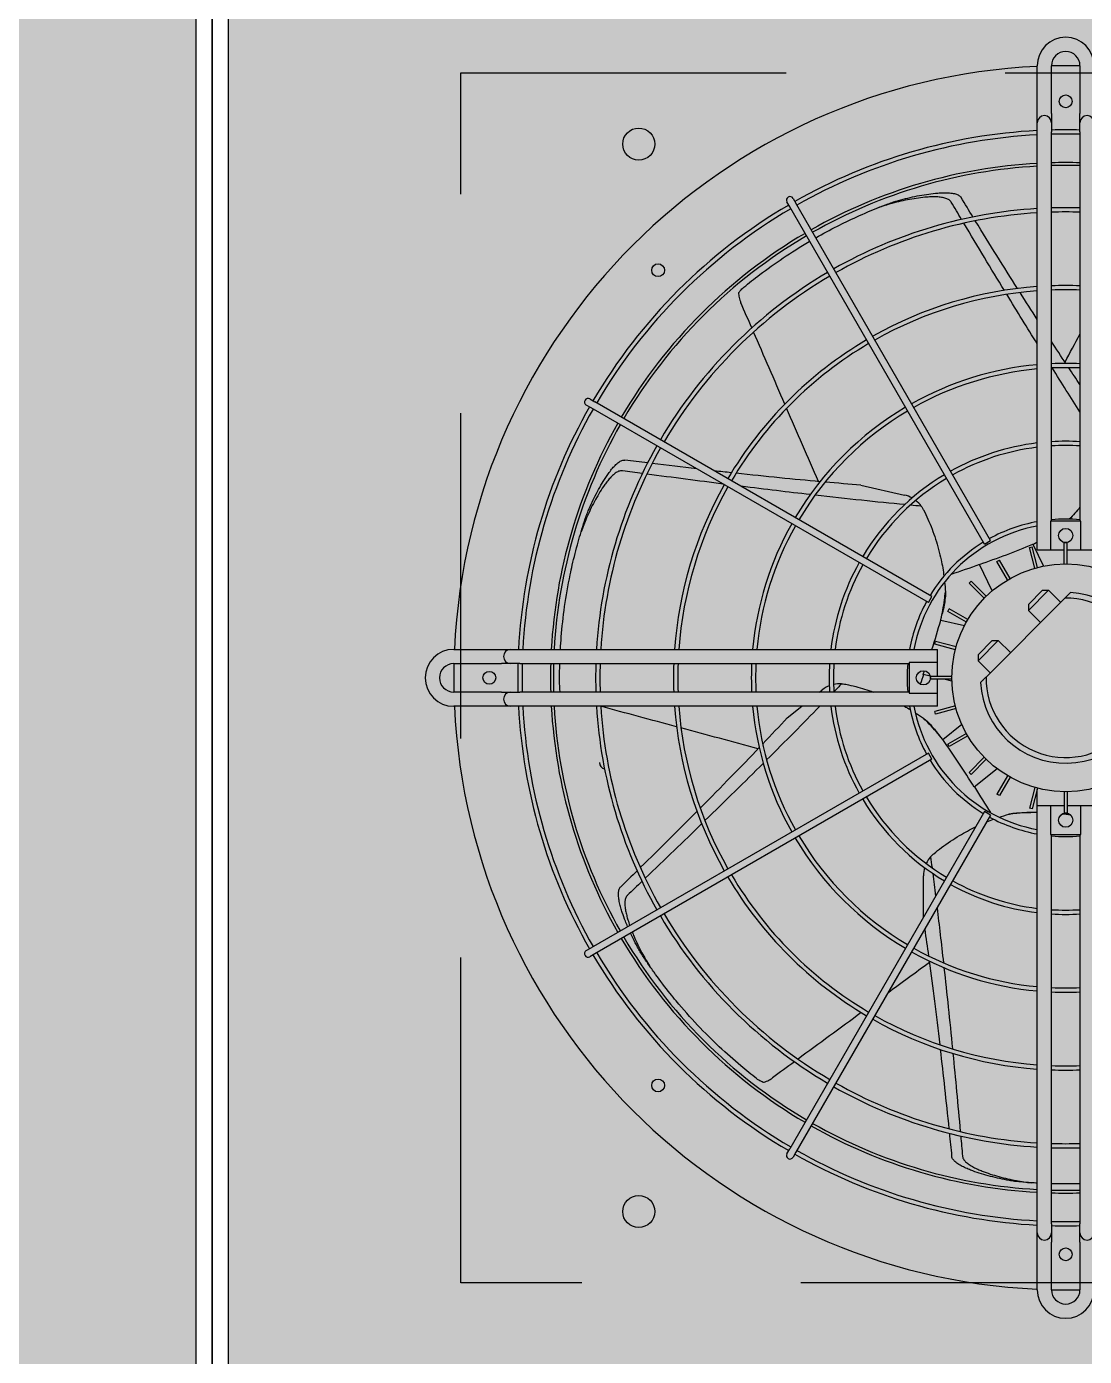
# Model space of a CAD drawing. Header units: metres. Extents: x 0 to 132, y -109 to 310.
# Drawn here: x 47.729 to 48.212, y 253.827 to 254.434 of the extents above; entities that cross this region are included whole.
import ezdxf

# ---------------------------------------------------------------- set-up
doc = ezdxf.new("R2010")
doc.units = ezdxf.units.M
doc.header["$LTSCALE"] = 0.036
doc.linetypes.add('HIDDEN', pattern=[9.525, 6.35, -3.175])
for name, color, linetype in [('elec psiktis', 170, 'Continuous'), ('elec psiktis exartimata', 170, 'Continuous'), ('fan klimatismos hatch', 21, 'Continuous')]:
    doc.layers.add(name, color=color, linetype=linetype)

# ---------------------------------------------------------------- blocks, each defined once
blk = doc.blocks.new('elec psiktis')
at = {"layer": 'fan klimatismos hatch'}
for points in [[(-2.38244, -0.0146), (-1.20594, -0.0146), (-1.20594, 2.2384), (-2.38244, 2.2384)], [(-0.00644, 2.2384), (-1.18294, 2.2384), (-1.18294, -0.0146), (-0.00644, -0.0146)]]:
    blk.add_hatch(color=256, dxfattribs=at).paths.add_polyline_path(points)
at = {"layer": 'elec psiktis'}
for p, q in [((-1.20594, 2.2384), (-1.20594, -0.0146)), ((-1.19444, 2.2384), (-1.19444, -0.0146)), ((-1.19444, -0.0146), (-1.19444, 2.2384)), ((-1.18294, -0.0146), (-1.18294, 2.2384))]:
    blk.add_line(p, q, dxfattribs=at)
at = {"layer": 'elec psiktis exartimata', "linetype": 'HIDDEN'}
for p, q in [((-2.21919, 0.97365), (-1.36919, 0.97365)), ((-1.36919, 0.97365), (-1.36919, 0.12365)), ((-1.36919, 0.12365), (-2.21919, 0.12365))]:
    blk.add_line(p, q, dxfattribs=at)
at = {"layer": 'elec psiktis exartimata'}
for p, q in [((-1.80419, 0.94515), (-1.80419, 0.97865)), ((-1.78419, 0.97865), (-1.78419, 0.94515)), ((-1.77419, 0.97865), (-1.77419, 0.94515)), ((-1.80419, 0.94515), (-1.80419, 0.93865)), ((-1.78419, 0.93865), (-1.78419, 0.94515)), ((-1.77419, 0.94515), (-1.77419, 0.93865)), ((-1.80419, 0.93865), (-1.80419, 0.93215)), ((-1.78419, 0.93215), (-1.78419, 0.93865)), ((-1.77419, 0.93865), (-1.77419, 0.93215)), ((-1.80419, 0.65865), (-1.80419, 0.93215)), ((-1.78419, 0.93215), (-1.78419, 0.65865)), ((-1.77419, 0.93215), (-1.77419, 0.63865)), ((-1.74135, 0.64517), (-1.6046, 0.88202)), ((-1.73702, 0.64267), (-1.60027, 0.87952)), ((-1.6046, 0.88202), (-1.6026, 0.88549)), ((-1.59827, 0.88299), (-1.60027, 0.87952)), ((-1.70017, 0.60582), (-1.46331, 0.74257)), ((-1.69767, 0.60149), (-1.46081, 0.73824)), ((-1.46331, 0.74257), (-1.45985, 0.74457)), ((-1.45735, 0.74024), (-1.46081, 0.73824)), ((-1.69419, 0.71686), (-1.69419, 0.68766)), ((-1.78352, 0.65865), (-1.80485, 0.65865)), ((-1.80485, 0.65865), (-1.80485, 0.63865)), ((-1.78352, 0.63865), (-1.78352, 0.65865)), ((-1.74135, 0.64517), (-1.73702, 0.64267)), ((-1.81419, 0.63865), (-1.80485, 0.63865)), ((-1.80485, 0.63865), (-1.79519, 0.63865)), ((-1.79519, 0.64365), (-1.79319, 0.64365)), ((-1.79519, 0.62865), (-1.79519, 0.64365)), ((-1.79319, 0.62865), (-1.79319, 0.64365)), ((-1.79319, 0.63865), (-1.78352, 0.63865)), ((-1.78352, 0.63865), (-1.77419, 0.63865)), ((-1.77445, 0.62618), (-1.77056, 0.64068)), ((-1.77419, 0.63865), (-1.77419, 0.62716)), ((-1.77386, 0.6432), (-1.76974, 0.6432)), ((-1.77252, 0.62566), (-1.76863, 0.64016)), ((-1.77056, 0.64068), (-1.76863, 0.64016)), ((-1.75505, 0.61843), (-1.74755, 0.63143)), ((-1.75332, 0.61743), (-1.74582, 0.63043)), ((-1.74755, 0.63143), (-1.74582, 0.63043)), ((-1.74609, 0.61259), (-1.72994, 0.62547)), ((-1.73833, 0.60592), (-1.72772, 0.61654)), ((-1.73691, 0.60451), (-1.7263, 0.61512)), ((-1.72772, 0.61654), (-1.7263, 0.61512)), ((-1.70017, 0.60582), (-1.69767, 0.60149)), ((-1.72541, 0.58952), (-1.71241, 0.59702)), ((-1.72441, 0.58778), (-1.71141, 0.59529)), ((-1.70775, 0.592), (-1.72115, 0.58131)), ((-1.71241, 0.59702), (-1.71141, 0.59529)), ((-1.70759, 0.59171), (-1.70502, 0.58849)), ((-1.71718, 0.57032), (-1.70268, 0.57421)), ((-1.71666, 0.56839), (-1.70216, 0.57228)), ((-1.70268, 0.57421), (-1.70216, 0.57228)), ((-1.59855, 0.57676), (-1.60872, 0.56865)), ((-1.70419, 0.56865), (-1.70419, 0.55932)), ((-1.70419, 0.56865), (-1.41069, 0.56865)), ((-1.41069, 0.56865), (-1.40419, 0.56865)), ((-1.40419, 0.56865), (-1.39769, 0.56865)), ((-1.39769, 0.56865), (-1.36419, 0.56865)), ((-1.70419, 0.55932), (-1.70419, 0.54965)), ((-1.68419, 0.55932), (-1.70419, 0.55932)), ((-1.68419, 0.53798), (-1.68419, 0.55932)), ((-1.68419, 0.55865), (-1.41069, 0.55865)), ((-1.62126, 0.55865), (-1.62316, 0.55714)), ((-1.40419, 0.55865), (-1.41069, 0.55865)), ((-1.39769, 0.55865), (-1.40419, 0.55865)), ((-1.39769, 0.55865), (-1.36419, 0.55865)), ((-1.73819, 0.54808), (-1.79361, 0.49266)), ((-1.74115, 0.54512), (-1.73267, 0.53663)), ((-1.71422, 0.55092), (-1.70869, 0.54965)), ((-1.71419, 0.54965), (-1.69919, 0.54965)), ((-1.71419, 0.54765), (-1.69919, 0.54765)), ((-1.70419, 0.54765), (-1.70419, 0.53798)), ((-1.69919, 0.54965), (-1.69919, 0.54765)), ((-1.69904, 0.54745), (-1.69408, 0.54632)), ((-1.73267, 0.53663), (-1.74681, 0.52249)), ((-1.73267, 0.53239), (-1.73267, 0.53663)), ((-1.70419, 0.53798), (-1.68419, 0.53798)), ((-1.70419, 0.53798), (-1.70419, 0.52865)), ((-1.41069, 0.53865), (-1.68419, 0.53865)), ((-1.41069, 0.53865), (-1.40419, 0.53865)), ((-1.40419, 0.53865), (-1.39769, 0.53865)), ((-1.36419, 0.53865), (-1.39769, 0.53865)), ((-1.75529, 0.53098), (-1.74681, 0.52249)), ((-1.74257, 0.52249), (-1.73267, 0.53239)), ((-1.71718, 0.52698), (-1.70268, 0.5231)), ((-1.71666, 0.52892), (-1.70216, 0.52503)), ((-1.41069, 0.52865), (-1.70419, 0.52865)), ((-1.70216, 0.52503), (-1.70268, 0.5231)), ((-1.40419, 0.52865), (-1.41069, 0.52865)), ((-1.39769, 0.52865), (-1.40419, 0.52865)), ((-1.36419, 0.52865), (-1.39769, 0.52865)), ((-1.74257, 0.52249), (-1.74681, 0.52249)), ((-1.77651, 0.50976), (-1.76802, 0.50128)), ((-1.72541, 0.50779), (-1.71241, 0.50029)), ((-1.72441, 0.50952), (-1.71141, 0.50202)), ((-1.7064, 0.5081), (-1.72312, 0.51192)), ((-1.70653, 0.5078), (-1.70745, 0.50378)), ((-1.79065, 0.49562), (-1.78216, 0.48714)), ((-1.76802, 0.50128), (-1.78216, 0.48714)), ((-1.77792, 0.48714), (-1.76802, 0.49703)), ((-1.76802, 0.49703), (-1.76802, 0.50128)), ((-1.71141, 0.50202), (-1.71241, 0.50029)), ((-1.69767, 0.49582), (-1.70017, 0.49149)), ((-1.69767, 0.49582), (-1.46081, 0.35907)), ((-1.77792, 0.48714), (-1.78216, 0.48714)), ((-1.74256, 0.48754), (-1.73359, 0.46893)), ((-1.73833, 0.49138), (-1.72772, 0.48077)), ((-1.73691, 0.4928), (-1.7263, 0.48219)), ((-1.70017, 0.49149), (-1.46331, 0.35474)), ((-1.75505, 0.47888), (-1.74755, 0.46588)), ((-1.75332, 0.47988), (-1.74582, 0.46688)), ((-1.7263, 0.48219), (-1.72772, 0.48077)), ((-1.79519, 0.46866), (-1.79519, 0.45365)), ((-1.79319, 0.46866), (-1.79319, 0.45365)), ((-1.77116, 0.45474), (-1.7786, 0.47019)), ((-1.77445, 0.47113), (-1.77056, 0.45663)), ((-1.77252, 0.47164), (-1.76863, 0.45715)), ((-1.80485, 0.45865), (-1.81419, 0.45865)), ((-1.80485, 0.45865), (-1.80485, 0.43865)), ((-1.79519, 0.45865), (-1.80485, 0.45865)), ((-1.78352, 0.45865), (-1.79319, 0.45865)), ((-1.78352, 0.43865), (-1.78352, 0.45865)), ((-1.77419, 0.45865), (-1.78352, 0.45865)), ((-1.77419, 0.45865), (-1.77419, 0.16515)), ((-1.74582, 0.46688), (-1.74755, 0.46588)), ((-1.79319, 0.45365), (-1.79519, 0.45365)), ((-1.77147, 0.45465), (-1.77419, 0.45334)), ((-1.76863, 0.45715), (-1.77056, 0.45663)), ((-1.73702, 0.45464), (-1.74135, 0.45214)), ((-1.74135, 0.45214), (-1.6046, 0.21528)), ((-1.73702, 0.45464), (-1.60027, 0.21778)), ((-1.80485, 0.43865), (-1.78352, 0.43865)), ((-1.80419, 0.16515), (-1.80419, 0.43865)), ((-1.78419, 0.43865), (-1.78419, 0.16515)), ((-1.65024, 0.41323), (-1.68092, 0.42023)), ((-1.46081, 0.35907), (-1.45735, 0.35707)), ((-1.45985, 0.35274), (-1.46331, 0.35474)), ((-1.6026, 0.21182), (-1.6046, 0.21528)), ((-1.60027, 0.21778), (-1.59827, 0.21432)), ((-1.80419, 0.16515), (-1.80419, 0.15865)), ((-1.78419, 0.15865), (-1.78419, 0.16515)), ((-1.77419, 0.16515), (-1.77419, 0.15865)), ((-1.80419, 0.15865), (-1.80419, 0.15215)), ((-1.80419, 0.11865), (-1.80419, 0.15215)), ((-1.78419, 0.15215), (-1.78419, 0.15865)), ((-1.78419, 0.15215), (-1.78419, 0.11865)), ((-1.77419, 0.15865), (-1.77419, 0.15215)), ((-1.77419, 0.15215), (-1.77419, 0.11865))]:
    blk.add_line(p, q, dxfattribs=at)
for centre, radius in [((-1.79419, 0.95365), 0.0045), ((-1.49419, 0.92365), 0.01125), ((-1.50781, 0.83503), 0.0045), ((-1.79419, 0.64865), 0.005), ((-1.79419, 0.54865), 0.08), ((-1.69419, 0.54865), 0.005), ((-1.38919, 0.54865), 0.0045), ((-1.79419, 0.44865), 0.005), ((-1.50781, 0.26228), 0.0045), ((-1.49419, 0.17365), 0.01125), ((-1.79419, 0.14365), 0.0045)]:
    blk.add_circle(centre, radius, dxfattribs=at)
for centre, radius, start, end in [((-1.79419, 0.97865), 0.02, 0, 180), ((-1.79419, 0.97865), 0.01, 0, 180), ((-1.79419, 0.54865), 0.43, 88.66742, 91.33258), ((-1.79419, 0.54865), 0.43, 2.66588, 87.33412), ((-1.80919, 0.93865), 0.005, 0, 180), ((-1.77919, 0.93865), 0.005, 0, 180), ((-1.79419, 0.54865), 0.385, 88.51163, 91.48837), ((-1.79419, 0.54865), 0.382, 88.49994, 91.50006), ((-1.79419, 0.54865), 0.385, 60.37205, 87.02226), ((-1.79419, 0.54865), 0.382, 60.37498, 86.99885), ((-1.79419, 0.54865), 0.362, 88.41704, 91.58296), ((-1.79419, 0.54865), 0.36, 88.40825, 91.59175), ((-1.79419, 0.54865), 0.362, 60.39569, 86.83287), ((-1.79419, 0.54865), 0.36, 60.39789, 86.81526), ((-1.79419, 0.54865), 0.3303, 88.26508, 91.73492), ((-1.79419, 0.54865), 0.3303, 60.43367, 86.52856), ((-1.60044, 0.88424), 0.0025, 330, 150), ((-1.79419, 0.54865), 0.385, 30.37205, 59.62795), ((-1.79419, 0.54865), 0.3273, 88.24917, 91.75083), ((-1.79419, 0.54865), 0.3273, 60.43764, 86.4967), ((-1.79419, 0.54865), 0.382, 30.37498, 59.62502), ((-1.79419, 0.54865), 0.362, 30.39569, 59.60431), ((-1.79419, 0.54865), 0.36, 30.39789, 59.60211), ((-1.79419, 0.54865), 0.3303, 30.43367, 59.56633), ((-1.79419, 0.54865), 0.2756, 87.9206, 92.0794), ((-1.79419, 0.54865), 0.2756, 60.51974, 85.83845), ((-1.79419, 0.54865), 0.3273, 30.43764, 59.56236), ((-1.79419, 0.54865), 0.2726, 87.8977, 92.1023), ((-1.79419, 0.54865), 0.2726, 60.52546, 85.79257), ((-1.79419, 0.54865), 0.2756, 30.51974, 59.48026), ((-1.79419, 0.54865), 0.2726, 30.52546, 59.47454), ((-1.79419, 0.54865), 0.2209, 87.40537, 92.59463), ((-1.79419, 0.54865), 0.2179, 87.36962, 92.63038), ((-1.79419, 0.54865), 0.2209, 60.64845, 84.8054), ((-1.79419, 0.54865), 0.2179, 60.65738, 84.73368), ((-1.79419, 0.54865), 0.2209, 30.64845, 59.35155), ((-1.4586, 0.7424), 0.0025, 300, 120), ((-1.79419, 0.54865), 0.385, 2.97774, 29.62795), ((-1.79419, 0.54865), 0.2179, 30.65738, 59.34262), ((-1.79419, 0.54865), 0.382, 3.00115, 29.62502), ((-1.79419, 0.54865), 0.36, 3.18474, 29.60211), ((-1.79419, 0.54865), 0.362, 3.16713, 29.60431), ((-1.79419, 0.54865), 0.1662, 86.55052, 93.44948), ((-1.79419, 0.54865), 0.1632, 86.48703, 93.51297), ((-1.79419, 0.54865), 0.1662, 60.86188, 83.08845), ((-1.79419, 0.54865), 0.1632, 60.87773, 82.96076), ((-1.79419, 0.54865), 0.3273, 3.5033, 29.56236), ((-1.79419, 0.54865), 0.3303, 3.47144, 29.56633), ((-1.79419, 0.54865), 0.1632, 30.87773, 59.12227), ((-1.79419, 0.54865), 0.1662, 30.86188, 59.13812), ((-1.71419, 0.68766), 0.02, 343.60394, 360), ((-1.79419, 0.54865), 0.2726, 4.20743, 29.47454), ((-1.79419, 0.54865), 0.2756, 4.16155, 29.48026), ((-1.71419, 0.68766), 0.02, 318.43967, 334.65773), ((-1.79419, 0.54865), 0.1115, 84.85445, 95.14555), ((-1.79419, 0.54865), 0.1115, 61.28477, 79.66681), ((-1.79419, 0.54865), 0.1085, 10.62218, 79.37782), ((-1.79419, 0.54865), 0.2179, 5.26632, 29.34262), ((-1.79419, 0.54865), 0.2209, 5.1946, 29.35155), ((-1.74642, 1.18928), 0.54672, 264.63392, 265.26768), ((-1.79419, 0.54865), 0.1115, 31.28477, 58.71523), ((-1.79419, 0.54865), 0.1632, 7.03924, 29.12227), ((-1.79419, 0.54865), 0.1662, 6.91155, 29.13812), ((-1.26354, 0.91073), 0.54672, 211.45128, 215.66029), ((-1.79419, 0.54865), 0.06, 3.18969, 266.81031), ((-1.47119, 0.60815), 0.0046, 0, 76.87914), ((-1.79419, 0.54865), 0.056, 359.41531, 270.58469), ((-1.79419, 0.54865), 0.1115, 10.33319, 28.71523), ((-1.40419, 0.56365), 0.005, 270, 90), ((-1.36419, 0.54865), 0.02, 270, 90), ((-1.79419, 0.54865), 0.1115, 354.85445, 5.14555), ((-1.63563, 0.57277), 0.02, 267.0111, 283.22916), ((-1.79419, 0.54865), 0.1632, 356.48703, 3.51297), ((-1.79419, 0.54865), 0.1662, 356.55052, 3.44948), ((-1.63563, 0.57277), 0.02, 292.17537, 308.57143), ((-1.79419, 0.54865), 0.2179, 357.36962, 2.63038), ((-1.79419, 0.54865), 0.2209, 357.40537, 2.59463), ((-1.79419, 0.54865), 0.2726, 357.8977, 2.1023), ((-1.79419, 0.54865), 0.2756, 357.9206, 2.0794), ((-1.79419, 0.54865), 0.3273, 358.24917, 1.75083), ((-1.79419, 0.54865), 0.3303, 358.26508, 1.73492), ((-1.79419, 0.54865), 0.36, 358.40825, 1.59175), ((-1.79419, 0.54865), 0.362, 358.41704, 1.58296), ((-1.79419, 0.54865), 0.382, 358.49994, 1.50006), ((-1.79419, 0.54865), 0.385, 358.51163, 1.48837), ((-1.79419, 0.54865), 0.43, 358.66742, 1.33258), ((-1.36419, 0.54865), 0.01, 270, 90), ((-1.18025, 0.35953), 0.54672, 160.02271, 160.31194), ((-1.40419, 0.53365), 0.005, 270, 90), ((-1.79419, 0.54865), 0.1085, 280.62218, 349.37782), ((-1.79419, 0.54865), 0.43, 272.66588, 357.33412), ((-1.18025, 0.35953), 0.54672, 161.98072, 164.23172), ((-1.79419, 0.54865), 0.1115, 331.28477, 349.66681), ((-1.79419, 0.54865), 0.1632, 330.87773, 352.96076), ((-1.79419, 0.54865), 0.1662, 330.86188, 353.08845), ((-1.79419, 0.54865), 0.2179, 330.65738, 354.73368), ((-1.79419, 0.54865), 0.2209, 330.64845, 354.8054), ((-1.79419, 0.54865), 0.2726, 330.52546, 355.79257), ((-1.79419, 0.54865), 0.2756, 330.51974, 355.83845), ((-1.79419, 0.54865), 0.3273, 330.43764, 356.4967), ((-1.79419, 0.54865), 0.3303, 330.43367, 356.52856), ((-1.79419, 0.54865), 0.36, 330.39789, 356.81526), ((-1.79419, 0.54865), 0.362, 330.39569, 356.83287), ((-1.79419, 0.54865), 0.382, 330.37498, 356.99885), ((-1.79419, 0.54865), 0.385, 330.37205, 357.02226), ((-1.79419, 0.54865), 0.1115, 301.28477, 328.71523), ((-1.55926, -0.04926), 0.54672, 108.59414, 112.80315), ((-1.79419, 0.54865), 0.1632, 300.87773, 329.12227), ((-1.79419, 0.54865), 0.1662, 300.86188, 329.13812), ((-1.79419, 0.54865), 0.1115, 280.33319, 298.71523), ((-1.79419, 0.54865), 0.1115, 264.85445, 275.14555), ((-1.79419, 0.54865), 0.2179, 300.65738, 329.34262), ((-1.79419, 0.54865), 0.2209, 300.64845, 329.35155), ((-1.67647, 0.43973), 0.02, 215.58252, 231.80059), ((-1.67647, 0.43973), 0.02, 240.7468, 257.14286), ((-1.79419, 0.54865), 0.1632, 277.03924, 299.12227), ((-1.79419, 0.54865), 0.1662, 276.91155, 299.13812), ((-1.79419, 0.54865), 0.2726, 300.52546, 329.47454), ((-1.79419, 0.54865), 0.2756, 300.51974, 329.48026), ((-1.79419, 0.54865), 0.1632, 266.48703, 273.51297), ((-1.79419, 0.54865), 0.1662, 266.55052, 273.44948), ((-1.79419, 0.54865), 0.3273, 300.43764, 329.56236), ((-1.79419, 0.54865), 0.3303, 300.43367, 329.56633), ((-1.79419, 0.54865), 0.36, 300.39789, 329.60211), ((-1.79419, 0.54865), 0.362, 300.39569, 329.60431), ((-1.79419, 0.54865), 0.2179, 275.26632, 299.34262), ((-1.79419, 0.54865), 0.2209, 275.1946, 299.35155), ((-1.79419, 0.54865), 0.382, 300.37498, 329.62502), ((-1.4586, 0.3549), 0.0025, 240, 60), ((-1.79419, 0.54865), 0.385, 300.37205, 329.62795), ((-1.79419, 0.54865), 0.2179, 267.36962, 272.63038), ((-1.79419, 0.54865), 0.2209, 267.40537, 272.59463), ((-1.79419, 0.54865), 0.2726, 274.20743, 299.47454), ((-1.79419, 0.54865), 0.2756, 274.16155, 299.48026), ((-1.79419, 0.54865), 0.2726, 267.8977, 272.1023), ((-1.79419, 0.54865), 0.2756, 267.9206, 272.0794), ((-1.79419, 0.54865), 0.3273, 273.5033, 299.56236), ((-1.79419, 0.54865), 0.3303, 273.47144, 299.56633), ((-1.79419, 0.54865), 0.36, 273.18474, 299.60211), ((-1.79419, 0.54865), 0.362, 273.16713, 299.60431), ((-1.79419, 0.54865), 0.3273, 268.24917, 271.75083), ((-1.79419, 0.54865), 0.3303, 268.26508, 271.73492), ((-1.79419, 0.54865), 0.382, 273.00115, 299.62502), ((-1.79419, 0.54865), 0.385, 272.97774, 299.62795), ((-1.60044, 0.21307), 0.0025, 210, 30), ((-1.79419, 0.54865), 0.36, 268.40825, 271.59175), ((-1.79419, 0.54865), 0.362, 268.41704, 271.58296), ((-1.79419, 0.54865), 0.382, 268.49994, 271.50006), ((-1.79419, 0.54865), 0.385, 268.51163, 271.48837), ((-1.80919, 0.15865), 0.005, 180, 360), ((-1.77919, 0.15865), 0.005, 180, 360), ((-1.79419, 0.11865), 0.02, 180, 360), ((-1.79419, 0.54865), 0.43, 268.66742, 271.33258), ((-1.79419, 0.11865), 0.01, 180, 360)]:
    blk.add_arc(centre, radius, start, end, dxfattribs=at)
at = {"layer": 'elec psiktis exartimata', "extrusion": (0, 0, -1)}
for centre, major_axis, ratio, start_param, end_param in [((-1.65401, 17.7173), (0, 17.211), 0.018843, 3.347706, 3.351652), ((-1.65401, 17.7173), (0, 17.13139), 0.018843, 3.323531, 3.328609), ((-1.65401, 17.7173), (0, 17.211), 0.018843, 3.330536, 3.346812), ((-1.65401, 17.7173), (0, 17.13139), 0.018843, 3.303429, 3.322502), ((-5.80072, -2.82575), (6.22096, 4.96105), 0.040757, -0.79826, -0.794884), ((-5.80072, -2.82575), (6.22096, 4.96105), 0.040757, -0.808434, -0.798814), ((-1.65401, 17.7173), (0, 17.211), 0.018843, 3.310873, 3.329534), ((-1.65401, 17.7173), (0, 17.13139), 0.018843, 3.279106, 3.30223), ((-5.80072, -2.82575), (6.22096, 4.96105), 0.040757, -0.818699, -0.812439), ((-1.65401, 17.7173), (0, 17.211), 0.018843, 3.295685, 3.30969), ((-1.65401, 17.7173), (0, 17.13139), 0.018843, 3.269232, 3.277575), ((-1.65401, 17.7173), (0, 17.211), 0.018843, 3.286266, 3.29253), ((11.71621, 11.14354), (13.4561, 10.73088), 0.018843, 3.347706, 3.351652), ((11.71621, 11.14354), (13.39386, 10.68125), 0.018843, 3.323531, 3.328609), ((-1.65401, 17.7173), (0, 17.211), 0.018843, 3.281463, 3.284642), ((11.71621, 11.14354), (13.4561, 10.73088), 0.018843, 3.330536, 3.346812), ((11.71621, 11.14354), (13.39386, 10.68125), 0.018843, 3.303429, 3.322502), ((11.71621, 11.14354), (13.4561, 10.73088), 0.018843, 3.310873, 3.329534), ((-1.5878, 0.53395), (-0.2022, 0.25355), 0.192511, -1.054205, -0.97772), ((11.71621, 11.14354), (13.39386, 10.68125), 0.018843, 3.279106, 3.30223), ((11.71621, 11.14354), (13.4561, 10.73088), 0.018843, 3.2903, 3.30969), ((-6.93043, 1.57719), (-7.75741, 1.77058), 0.040757, 2.322894, 2.332595), ((11.71621, 11.14354), (13.39386, 10.68125), 0.018843, 3.266381, 3.277575), ((-6.93043, 1.57719), (-7.75741, 1.77058), 0.040757, 2.333158, 2.342778), ((-1.677, 0.37812), (0.07216, 0.31617), 0.192511, -1.054205, -1.028833), ((11.71621, 11.14354), (13.4561, 10.73088), 0.018843, 3.281463, 3.284642), ((-1.85445, 0.35071), (0.29218, 0.14071), 0.192511, -1.054205, -0.97772), ((14.91282, -3.40839), (-16.77948, 3.82981), 0.018843, 0.13987, 0.143049), ((14.91282, -3.40839), (-16.77948, 3.82981), 0.018843, 0.144674, 0.168097), ((14.91282, -3.40839), (-16.70187, 3.81209), 0.018843, 0.124789, 0.135982), ((14.91282, -3.40839), (-16.77948, 3.82981), 0.018843, 0.169281, 0.185293), ((14.91282, -3.40839), (-16.77948, 3.82981), 0.018843, 0.189296, 0.205219), ((14.91282, -3.40839), (-16.70187, 3.81209), 0.018843, 0.137514, 0.160637), ((-4.19244, 5.20562), (-3.45237, 7.16892), 0.040757, 2.322894, 2.332595), ((14.91282, -3.40839), (-16.70187, 3.81209), 0.018843, 0.161837, 0.166074), ((14.91282, -3.40839), (-16.70187, 3.81209), 0.018843, 0.170423, 0.180909), ((14.91282, -3.40839), (-16.77948, 3.82981), 0.018843, 0.206114, 0.210059), ((14.91282, -3.40839), (-16.70187, 3.81209), 0.018843, 0.181938, 0.187017), ((5.52872, -14.98059), (-7.46757, 15.50657), 0.018843, 0.155025, 0.168097), ((-4.19244, 5.20562), (-3.45237, 7.16892), 0.040757, 2.333158, 2.342778), ((5.52872, -14.98059), (-7.43303, 15.43485), 0.018843, 0.129765, 0.135982), ((5.52872, -14.98059), (-7.43303, 15.43485), 0.018843, 0.137514, 0.145075), ((0.35148, 5.32726), (3.45237, 7.16892), 0.040757, 2.322894, 2.32675), ((5.52872, -14.98059), (-7.46757, 15.50657), 0.018843, 0.174837, 0.187941), ((-4.19244, 5.20562), (-3.45237, 7.16892), 0.040757, 2.343333, 2.346709), ((5.52872, -14.98059), (-7.43303, 15.43485), 0.018843, 0.152276, 0.160637), ((5.52872, -14.98059), (-7.43303, 15.43485), 0.018843, 0.161837, 0.180909), ((5.52872, -14.98059), (-7.46757, 15.50657), 0.018843, 0.188944, 0.205219), ((5.52872, -14.98059), (-7.43303, 15.43485), 0.018843, 0.181938, 0.187017), ((5.52872, -14.98059), (-7.46757, 15.50657), 0.018843, 0.206114, 0.210059)]:
    blk.add_ellipse(centre, major_axis=major_axis, ratio=ratio, start_param=start_param, end_param=end_param, dxfattribs=at)
at = {"layer": 'elec psiktis exartimata'}
for points, knots in [([(-1.80419, 0.90411), (-1.80313, 0.90414), (-1.80207, 0.90417), (-1.79875, 0.90423), (-1.79647, 0.90425), (-1.79419, 0.90425)], [94.411027, 94.411027, 94.411027, 94.411027, 97.766405, 97.766405, 104.926774, 104.926774, 104.926774, 104.926774]), ([(-1.76995, 0.90343), (-1.76739, 0.90325), (-1.76481, 0.90305), (-1.76088, 0.90269), (-1.75954, 0.90256), (-1.75819, 0.90243)], [23.843624, 23.843624, 23.843624, 23.843624, 31.17572, 31.17572, 34.967352, 34.967352, 34.967352, 34.967352]), ([(-1.72163, 0.88463), (-1.72166, 0.88492), (-1.72171, 0.8852), (-1.72191, 0.88588), (-1.72208, 0.88628), (-1.7225, 0.88703), (-1.72275, 0.88739), (-1.72329, 0.88806), (-1.72358, 0.88837), (-1.72425, 0.88902), (-1.72466, 0.88938), (-1.72551, 0.89005), (-1.72596, 0.89038), (-1.72735, 0.89131), (-1.72834, 0.89189), (-1.73036, 0.89297), (-1.73139, 0.89347), (-1.73344, 0.89439), (-1.73445, 0.89481), (-1.73728, 0.89594), (-1.7392, 0.89662), (-1.74313, 0.8979), (-1.74513, 0.8985), (-1.7492, 0.8996), (-1.75126, 0.90012), (-1.75541, 0.90106), (-1.7575, 0.90149), (-1.76306, 0.90252), (-1.76654, 0.90304), (-1.76995, 0.90343)], [116.818504, 116.818504, 116.818504, 116.818504, 117.674315, 117.674315, 118.90653, 118.90653, 120.138745, 120.138745, 121.370961, 121.370961, 122.9854, 122.9854, 124.599839, 124.599839, 127.828717, 127.828717, 131.057596, 131.057596, 134.286474, 134.286474, 140.459649, 140.459649, 146.632824, 146.632824, 152.805999, 152.805999, 158.979173, 158.979173, 169.240552, 169.240552, 169.240552, 169.240552]), ([(-1.75819, 0.90243), (-1.75696, 0.90223), (-1.75572, 0.90203), (-1.75227, 0.90141), (-1.75006, 0.90097), (-1.74568, 0.90001), (-1.7435, 0.89949), (-1.7392, 0.89837), (-1.73708, 0.89777), (-1.73292, 0.89649), (-1.73088, 0.89581), (-1.72786, 0.89469), (-1.72677, 0.89427), (-1.72456, 0.89334), (-1.72344, 0.89284), (-1.72125, 0.89177), (-1.72018, 0.89119), (-1.71867, 0.89025), (-1.71818, 0.88992), (-1.71724, 0.88924), (-1.71679, 0.88888), (-1.71577, 0.88796), (-1.71517, 0.88731), (-1.7145, 0.88623), (-1.71432, 0.88585), (-1.71411, 0.88519), (-1.71405, 0.88491), (-1.71403, 0.88463)], [72.856457, 72.856457, 72.856457, 72.856457, 76.498272, 76.498272, 82.972306, 82.972306, 89.446341, 89.446341, 95.920375, 95.920375, 102.39441, 102.39441, 105.823764, 105.823764, 109.253118, 109.253118, 112.682473, 112.682473, 114.39715, 114.39715, 116.111827, 116.111827, 118.548976, 118.548976, 119.767551, 119.767551, 120.608571, 120.608571, 120.608571, 120.608571]), ([(-1.58168, 0.83293), (-1.58186, 0.83288), (-1.58205, 0.83282), (-1.5828, 0.83258), (-1.58338, 0.83237), (-1.58452, 0.83189), (-1.58508, 0.83163), (-1.58618, 0.83104), (-1.58672, 0.83072), (-1.58753, 0.83019), (-1.58781, 0.82999), (-1.58809, 0.82979)], [148.21489, 148.21489, 148.21489, 148.21489, 148.790276, 148.790276, 150.632855, 150.632855, 152.475435, 152.475435, 154.318014, 154.318014, 155.348889, 155.348889, 155.348889, 155.348889]), ([(-1.58168, 0.83293), (-1.5811, 0.83269), (-1.58053, 0.83242), (-1.57893, 0.83159), (-1.57795, 0.83095), (-1.57703, 0.83025)], [23.505025, 23.505025, 23.505025, 23.505025, 25.859516, 25.859516, 30.318685, 30.318685, 30.318685, 30.318685]), ([(-1.57703, 0.83025), (-1.57337, 0.82743), (-1.56963, 0.82442), (-1.56088, 0.81709), (-1.55584, 0.81264), (-1.54569, 0.80311), (-1.54058, 0.79803), (-1.53044, 0.78728), (-1.52541, 0.78161), (-1.51903, 0.77392), (-1.51759, 0.77216), (-1.51617, 0.77037)], [5.628237, 5.628237, 5.628237, 5.628237, 24.441601, 24.441601, 48.883202, 48.883202, 73.324803, 73.324803, 97.766405, 97.766405, 104.926774, 104.926774, 104.926774, 104.926774]), ([(-1.51617, 0.77037), (-1.51272, 0.76605), (-1.50934, 0.7616), (-1.50457, 0.75501), (-1.50313, 0.75297), (-1.5017, 0.7509)], [104.926774, 104.926774, 104.926774, 104.926774, 122.208006, 122.208006, 129.840338, 129.840338, 129.840338, 129.840338]), ([(-1.48967, 0.72735), (-1.49007, 0.72836), (-1.49049, 0.72936), (-1.49175, 0.7323), (-1.49264, 0.73423), (-1.49449, 0.73806), (-1.49545, 0.73996), (-1.49812, 0.74495), (-1.49988, 0.74799), (-1.5017, 0.7509)], [143.437266, 143.437266, 143.437266, 143.437266, 146.632824, 146.632824, 152.805999, 152.805999, 158.979173, 158.979173, 169.240552, 169.240552, 169.240552, 169.240552]), ([(-1.5017, 0.7509), (-1.50024, 0.74879), (-1.49879, 0.74665), (-1.49662, 0.74335), (-1.49588, 0.74222), (-1.49515, 0.74109)], [23.843624, 23.843624, 23.843624, 23.843624, 31.17572, 31.17572, 34.967352, 34.967352, 34.967352, 34.967352]), ([(-1.49515, 0.74109), (-1.49453, 0.74), (-1.49392, 0.7389), (-1.49226, 0.73582), (-1.49122, 0.73382), (-1.48962, 0.73057), (-1.48902, 0.72932), (-1.48844, 0.72806)], [72.856457, 72.856457, 72.856457, 72.856457, 76.498272, 76.498272, 82.972306, 82.972306, 86.976106, 86.976106, 86.976106, 86.976106]), ([(-1.48627, 0.70141), (-1.48606, 0.7016), (-1.48587, 0.70182), (-1.48546, 0.7024), (-1.48526, 0.70278), (-1.48494, 0.70358), (-1.48481, 0.704), (-1.48463, 0.70484), (-1.48456, 0.70526), (-1.48447, 0.70619), (-1.48445, 0.70673), (-1.48445, 0.70782), (-1.48448, 0.70838), (-1.48461, 0.71005), (-1.48478, 0.71118), (-1.48519, 0.71343), (-1.48545, 0.71455), (-1.486, 0.71672), (-1.4863, 0.71778), (-1.487, 0.72005), (-1.48742, 0.72133), (-1.48787, 0.72262)], [116.818504, 116.818504, 116.818504, 116.818504, 117.674315, 117.674315, 118.90653, 118.90653, 120.138745, 120.138745, 121.370961, 121.370961, 122.9854, 122.9854, 124.599839, 124.599839, 127.828717, 127.828717, 131.057596, 131.057596, 134.286474, 134.286474, 138.394553, 138.394553, 138.394553, 138.394553]), ([(-1.48639, 0.72347), (-1.48585, 0.7222), (-1.48533, 0.72092), (-1.48403, 0.71763), (-1.4833, 0.71561), (-1.48229, 0.71255), (-1.48194, 0.71143), (-1.48128, 0.70913), (-1.48098, 0.70794), (-1.48046, 0.70556), (-1.48024, 0.70436), (-1.48003, 0.70259), (-1.47998, 0.702), (-1.47993, 0.70084), (-1.47993, 0.70027), (-1.48002, 0.6989), (-1.48015, 0.69803), (-1.48058, 0.69683), (-1.48076, 0.69645), (-1.48115, 0.69587), (-1.48133, 0.69566), (-1.48153, 0.69546)], [91.858893, 91.858893, 91.858893, 91.858893, 95.920375, 95.920375, 102.39441, 102.39441, 105.823764, 105.823764, 109.253118, 109.253118, 112.682473, 112.682473, 114.39715, 114.39715, 116.111827, 116.111827, 118.548976, 118.548976, 119.767551, 119.767551, 120.608571, 120.608571, 120.608571, 120.608571]), ([(-1.69922, 0.67439), (-1.69948, 0.6741), (-1.69974, 0.67382), (-1.70046, 0.67309), (-1.70094, 0.67265), (-1.70145, 0.67224)], [74.725099, 74.725099, 74.725099, 74.725099, 75.874264, 75.874264, 77.80458, 77.80458, 77.80458, 77.80458]), ([(-1.70145, 0.67224), (-1.70327, 0.67074), (-1.70512, 0.66928), (-1.71104, 0.66485), (-1.71524, 0.66204), (-1.72324, 0.65727), (-1.727, 0.65525), (-1.73082, 0.6534)], [22.344079, 22.344079, 22.344079, 22.344079, 29.207025, 29.207025, 43.810537, 43.810537, 56.185138, 56.185138, 56.185138, 56.185138]), ([(-1.77419, 0.6432), (-1.77408, 0.6432), (-1.77397, 0.6432), (-1.77162, 0.6432), (-1.76932, 0.64326), (-1.76463, 0.64349), (-1.76224, 0.64367), (-1.75794, 0.64407), (-1.75604, 0.64428), (-1.75413, 0.64451)], [51.900767, 51.900767, 51.900767, 51.900767, 52.250056, 52.250056, 59.476064, 59.476064, 66.702072, 66.702072, 72.30074, 72.30074, 72.30074, 72.30074]), ([(-1.75693, 0.64374), (-1.75696, 0.64374), (-1.75699, 0.64374), (-1.76054, 0.64346), (-1.76401, 0.64328), (-1.76819, 0.64321), (-1.76897, 0.6432), (-1.76974, 0.6432)], [63.116183, 63.116183, 63.116183, 63.116183, 63.200181, 63.200181, 73.733544, 73.733544, 76.156299, 76.156299, 76.156299, 76.156299]), ([(-1.75413, 0.64451), (-1.75456, 0.64439), (-1.75498, 0.64427), (-1.75594, 0.64401), (-1.75646, 0.64387), (-1.75693, 0.64374)], [60.821368, 60.821368, 60.821368, 60.821368, 62.414931, 62.414931, 64.507113, 64.507113, 64.507113, 64.507113]), ([(-1.70779, 0.59197), (-1.70773, 0.59188), (-1.70766, 0.5918), (-1.7062, 0.58996), (-1.70472, 0.5882), (-1.70161, 0.58468), (-1.69998, 0.58292), (-1.69699, 0.57981), (-1.69564, 0.57845), (-1.69427, 0.57711)], [51.900767, 51.900767, 51.900767, 51.900767, 52.250056, 52.250056, 59.476064, 59.476064, 66.702072, 66.702072, 72.30074, 72.30074, 72.30074, 72.30074]), ([(-1.69661, 0.57881), (-1.69663, 0.57883), (-1.69665, 0.57885), (-1.69909, 0.58145), (-1.70139, 0.58406), (-1.70405, 0.58728), (-1.70454, 0.58789), (-1.70502, 0.58849)], [63.116183, 63.116183, 63.116183, 63.116183, 63.200181, 63.200181, 73.733544, 73.733544, 76.156299, 76.156299, 76.156299, 76.156299]), ([(-1.69427, 0.57711), (-1.69463, 0.57736), (-1.69499, 0.57762), (-1.69579, 0.5782), (-1.69622, 0.57852), (-1.69661, 0.57881)], [60.821368, 60.821368, 60.821368, 60.821368, 62.414931, 62.414931, 64.507113, 64.507113, 64.507113, 64.507113]), ([(-1.63975, 0.5532), (-1.64205, 0.55369), (-1.64435, 0.55423), (-1.6508, 0.55592), (-1.65493, 0.5572), (-1.65899, 0.55865)], [22.344079, 22.344079, 22.344079, 22.344079, 29.207025, 29.207025, 41.706566, 41.706566, 41.706566, 41.706566]), ([(-1.63667, 0.5528), (-1.63706, 0.55282), (-1.63744, 0.55285), (-1.63846, 0.55297), (-1.6391, 0.55307), (-1.63975, 0.5532)], [74.725099, 74.725099, 74.725099, 74.725099, 75.874264, 75.874264, 77.80458, 77.80458, 77.80458, 77.80458]), ([(-1.43915, 0.55865), (-1.43909, 0.55841), (-1.43904, 0.55817), (-1.43877, 0.55677), (-1.43865, 0.5556), (-1.43863, 0.55445)], [24.928779, 24.928779, 24.928779, 24.928779, 25.859516, 25.859516, 30.318685, 30.318685, 30.318685, 30.318685]), ([(-1.43863, 0.55445), (-1.43856, 0.54983), (-1.43857, 0.54503), (-1.4387, 0.5396), (-1.43871, 0.53913), (-1.43873, 0.53865)], [5.628237, 5.628237, 5.628237, 5.628237, 24.441601, 24.441601, 26.21864, 26.21864, 26.21864, 26.21864]), ([(-1.43915, 0.52865), (-1.43931, 0.5258), (-1.43951, 0.5229), (-1.44031, 0.51302), (-1.44109, 0.50586), (-1.44317, 0.49123), (-1.44447, 0.48376), (-1.44651, 0.47398), (-1.44699, 0.47176), (-1.4475, 0.46953)], [38.531666, 38.531666, 38.531666, 38.531666, 48.883202, 48.883202, 73.324803, 73.324803, 97.766405, 97.766405, 104.926774, 104.926774, 104.926774, 104.926774]), ([(-1.70646, 0.50812), (-1.70648, 0.50801), (-1.70651, 0.5079), (-1.70703, 0.50562), (-1.70748, 0.50336), (-1.7083, 0.49874), (-1.70866, 0.49637), (-1.70923, 0.49209), (-1.70945, 0.49019), (-1.70964, 0.48828)], [51.900767, 51.900767, 51.900767, 51.900767, 52.250056, 52.250056, 59.476064, 59.476064, 66.702072, 66.702072, 72.30074, 72.30074, 72.30074, 72.30074]), ([(-1.70977, 0.49117), (-1.70977, 0.4912), (-1.70976, 0.49123), (-1.70925, 0.49475), (-1.70865, 0.49817), (-1.70779, 0.50227), (-1.70762, 0.50303), (-1.70745, 0.50378)], [63.116183, 63.116183, 63.116183, 63.116183, 63.200181, 63.200181, 73.733544, 73.733544, 76.156299, 76.156299, 76.156299, 76.156299]), ([(-1.70964, 0.48828), (-1.70967, 0.48872), (-1.70969, 0.48916), (-1.70973, 0.49015), (-1.70975, 0.49069), (-1.70977, 0.49117)], [60.821368, 60.821368, 60.821368, 60.821368, 62.414931, 62.414931, 64.507113, 64.507113, 64.507113, 64.507113]), ([(-1.69434, 0.43074), (-1.69539, 0.43285), (-1.6964, 0.43498), (-1.6994, 0.44174), (-1.7012, 0.44646), (-1.70431, 0.45605), (-1.70562, 0.46092), (-1.70746, 0.46959), (-1.70811, 0.47338), (-1.70861, 0.47717)], [22.344079, 22.344079, 22.344079, 22.344079, 29.207025, 29.207025, 43.810537, 43.810537, 58.414049, 58.414049, 69.687336, 69.687336, 69.687336, 69.687336]), ([(-1.4475, 0.46953), (-1.44873, 0.46414), (-1.4501, 0.45872), (-1.45228, 0.45089), (-1.45298, 0.44848), (-1.4537, 0.44608)], [104.926774, 104.926774, 104.926774, 104.926774, 122.208006, 122.208006, 129.840338, 129.840338, 129.840338, 129.840338]), ([(-1.77118, 0.45479), (-1.77128, 0.45474), (-1.77138, 0.4547), (-1.77237, 0.45422), (-1.77328, 0.45377), (-1.77419, 0.4533)], [51.900767, 51.900767, 51.900767, 51.900767, 52.250056, 52.250056, 55.469243, 55.469243, 55.469243, 55.469243]), ([(-1.48278, 0.40316), (-1.48249, 0.40312), (-1.4822, 0.40311), (-1.48149, 0.40315), (-1.48107, 0.40323), (-1.48024, 0.40347), (-1.47984, 0.40363), (-1.47907, 0.40401), (-1.4787, 0.40423), (-1.47791, 0.40473), (-1.47748, 0.40505), (-1.47663, 0.40574), (-1.47621, 0.4061), (-1.47499, 0.40725), (-1.47421, 0.40808), (-1.47271, 0.40981), (-1.47199, 0.4107), (-1.47063, 0.4125), (-1.47, 0.41339), (-1.46827, 0.4159), (-1.46718, 0.41762), (-1.46506, 0.42116), (-1.46403, 0.42299), (-1.46204, 0.4267), (-1.46108, 0.4286), (-1.45924, 0.43243), (-1.45836, 0.43437), (-1.45612, 0.43957), (-1.45484, 0.44284), (-1.4537, 0.44608)], [116.818504, 116.818504, 116.818504, 116.818504, 117.674315, 117.674315, 118.90653, 118.90653, 120.138745, 120.138745, 121.370961, 121.370961, 122.9854, 122.9854, 124.599839, 124.599839, 127.828717, 127.828717, 131.057596, 131.057596, 134.286474, 134.286474, 140.459649, 140.459649, 146.632824, 146.632824, 152.805999, 152.805999, 158.979173, 158.979173, 169.240552, 169.240552, 169.240552, 169.240552]), ([(-1.4537, 0.44608), (-1.45444, 0.44362), (-1.45521, 0.44115), (-1.45643, 0.4374), (-1.45686, 0.43612), (-1.45729, 0.43484)], [23.843624, 23.843624, 23.843624, 23.843624, 31.17572, 31.17572, 34.967352, 34.967352, 34.967352, 34.967352]), ([(-1.69273, 0.42809), (-1.69296, 0.42841), (-1.69317, 0.42873), (-1.69372, 0.42959), (-1.69404, 0.43016), (-1.69434, 0.43074)], [74.725099, 74.725099, 74.725099, 74.725099, 75.874264, 75.874264, 77.80458, 77.80458, 77.80458, 77.80458]), ([(-1.45729, 0.43484), (-1.45775, 0.43368), (-1.45823, 0.43252), (-1.4596, 0.42929), (-1.46052, 0.42724), (-1.46243, 0.42318), (-1.46342, 0.42117), (-1.46547, 0.41723), (-1.46653, 0.41529), (-1.4687, 0.41152), (-1.46982, 0.40969), (-1.47158, 0.40699), (-1.47224, 0.40602), (-1.47363, 0.40407), (-1.47437, 0.40309), (-1.4759, 0.4012), (-1.47671, 0.40028), (-1.47796, 0.39902), (-1.47839, 0.39861), (-1.47926, 0.39785), (-1.47971, 0.39749), (-1.48083, 0.39671), (-1.4816, 0.39626), (-1.4828, 0.39585), (-1.48321, 0.39576), (-1.48391, 0.3957), (-1.48419, 0.39571), (-1.48447, 0.39574)], [72.856457, 72.856457, 72.856457, 72.856457, 76.498272, 76.498272, 82.972306, 82.972306, 89.446341, 89.446341, 95.920375, 95.920375, 102.39441, 102.39441, 105.823764, 105.823764, 109.253118, 109.253118, 112.682473, 112.682473, 114.39715, 114.39715, 116.111827, 116.111827, 118.548976, 118.548976, 119.767551, 119.767551, 120.608571, 120.608571, 120.608571, 120.608571]), ([(-1.56433, 0.27822), (-1.56434, 0.27841), (-1.56435, 0.2786), (-1.56441, 0.27939), (-1.56449, 0.28), (-1.5647, 0.28122), (-1.56484, 0.28182), (-1.56516, 0.28303), (-1.56535, 0.28362), (-1.56569, 0.28453), (-1.56582, 0.28485), (-1.56596, 0.28517)], [148.21489, 148.21489, 148.21489, 148.21489, 148.790276, 148.790276, 150.632855, 150.632855, 152.475435, 152.475435, 154.318014, 154.318014, 155.348889, 155.348889, 155.348889, 155.348889]), ([(-1.56797, 0.27428), (-1.57154, 0.27134), (-1.5753, 0.26836), (-1.58439, 0.26146), (-1.58985, 0.25754), (-1.6014, 0.24976), (-1.60749, 0.24592), (-1.61398, 0.2421), (-1.6141, 0.24202), (-1.61422, 0.24195)], [5.628237, 5.628237, 5.628237, 5.628237, 24.441601, 24.441601, 48.883202, 48.883202, 73.324803, 73.324803, 73.794065, 73.794065, 73.794065, 73.794065]), ([(-1.56433, 0.27822), (-1.56469, 0.27771), (-1.56507, 0.27721), (-1.56624, 0.27584), (-1.56708, 0.27502), (-1.56797, 0.27428)], [23.505025, 23.505025, 23.505025, 23.505025, 25.859516, 25.859516, 30.318685, 30.318685, 30.318685, 30.318685]), ([(-1.61855, 0.23945), (-1.62348, 0.23666), (-1.62856, 0.23393), (-1.63579, 0.23027), (-1.63783, 0.22926), (-1.6399, 0.22827)], [79.270257, 79.270257, 79.270257, 79.270257, 97.766405, 97.766405, 104.926774, 104.926774, 104.926774, 104.926774]), ([(-1.6399, 0.22827), (-1.64487, 0.22587), (-1.64996, 0.22356), (-1.65745, 0.22038), (-1.65976, 0.21943), (-1.66209, 0.2185)], [104.926774, 104.926774, 104.926774, 104.926774, 122.208006, 122.208006, 129.840338, 129.840338, 129.840338, 129.840338]), ([(-1.71378, 0.21447), (-1.71363, 0.21422), (-1.71346, 0.21399), (-1.71299, 0.21346), (-1.71266, 0.21318), (-1.71196, 0.21268), (-1.71157, 0.21247), (-1.7108, 0.2121), (-1.7104, 0.21195), (-1.70951, 0.21165), (-1.70899, 0.21151), (-1.70793, 0.21127), (-1.70738, 0.21117), (-1.70573, 0.21093), (-1.70459, 0.21084), (-1.7023, 0.21074), (-1.70115, 0.21074), (-1.69891, 0.2108), (-1.69781, 0.21086), (-1.69477, 0.21107), (-1.69274, 0.21129), (-1.68865, 0.21184), (-1.68659, 0.21217), (-1.68244, 0.21294), (-1.68036, 0.21337), (-1.67622, 0.21432), (-1.67415, 0.21484), (-1.66869, 0.21633), (-1.66533, 0.21737), (-1.66209, 0.2185)], [116.818504, 116.818504, 116.818504, 116.818504, 117.674315, 117.674315, 118.90653, 118.90653, 120.138745, 120.138745, 121.370961, 121.370961, 122.9854, 122.9854, 124.599839, 124.599839, 127.828717, 127.828717, 131.057596, 131.057596, 134.286474, 134.286474, 140.459649, 140.459649, 146.632824, 146.632824, 152.805999, 152.805999, 158.979173, 158.979173, 169.240552, 169.240552, 169.240552, 169.240552]), ([(-1.66209, 0.2185), (-1.66448, 0.21754), (-1.66689, 0.21661), (-1.67058, 0.21522), (-1.67185, 0.21476), (-1.67311, 0.2143)], [23.843624, 23.843624, 23.843624, 23.843624, 31.17572, 31.17572, 34.967352, 34.967352, 34.967352, 34.967352]), ([(-1.67311, 0.2143), (-1.67431, 0.21394), (-1.67552, 0.21359), (-1.67889, 0.21265), (-1.68107, 0.21208), (-1.68544, 0.21104), (-1.68763, 0.21057), (-1.69199, 0.20971), (-1.69416, 0.20933), (-1.69846, 0.20868), (-1.70059, 0.20841), (-1.7038, 0.2081), (-1.70497, 0.20801), (-1.70736, 0.20789), (-1.70858, 0.20785), (-1.71102, 0.20788), (-1.71224, 0.20793), (-1.71401, 0.20812), (-1.7146, 0.2082), (-1.71574, 0.20841), (-1.7163, 0.20854), (-1.71761, 0.20893), (-1.71844, 0.20925), (-1.71951, 0.20994), (-1.71984, 0.2102), (-1.72031, 0.21071), (-1.72049, 0.21093), (-1.72063, 0.21117)], [72.856457, 72.856457, 72.856457, 72.856457, 76.498272, 76.498272, 82.972306, 82.972306, 89.446341, 89.446341, 95.920375, 95.920375, 102.39441, 102.39441, 105.823764, 105.823764, 109.253118, 109.253118, 112.682473, 112.682473, 114.39715, 114.39715, 116.111827, 116.111827, 118.548976, 118.548976, 119.767551, 119.767551, 120.608571, 120.608571, 120.608571, 120.608571])]:
    blk.add_open_spline(points, degree=3, knots=knots, dxfattribs=at)
for points in [[(-1.79419, 0.90425), (-1.79087, 0.90425), (-1.78754, 0.90421), (-1.78419, 0.90411)], [(-1.77419, 0.90369), (-1.77278, 0.90361), (-1.77136, 0.90352), (-1.76995, 0.90343)], [(-1.74748, 0.64659), (-1.74969, 0.64584), (-1.75191, 0.64515), (-1.75413, 0.64451)], [(-1.73861, 0.64992), (-1.74024, 0.64924), (-1.74189, 0.6486), (-1.74354, 0.64799)], [(-1.6885, 0.5732), (-1.69046, 0.57446), (-1.69239, 0.57577), (-1.69427, 0.57711)], [(-1.68093, 0.56865), (-1.68228, 0.56941), (-1.68362, 0.57019), (-1.68494, 0.57099)], [(-1.7091, 0.48133), (-1.70934, 0.48365), (-1.70952, 0.48597), (-1.70964, 0.48828)], [(-1.80419, 0.42881), (-1.80179, 0.43171), (-1.7993, 0.4345), (-1.79672, 0.43718)]]:
    blk.add_open_spline(points, degree=3, dxfattribs=at)
for points in [[(-1.73428, 0.55199), (-1.7363, 0.54997), (-1.73819, 0.54808)], [(-1.79361, 0.49266), (-1.7955, 0.49077), (-1.79752, 0.48875)]]:
    blk.add_rational_spline(points, [1, 1.00113807364, 1], degree=2, dxfattribs=at)

msp = doc.modelspace()

# ---------------------------------------------------------------- block references
at = {"layer": 'elec psiktis', "linetype": 'Continuous', "xscale": 0.6500000000014552, "yscale": 0.6500000000014552, "zscale": 0.65, "rotation": 180}
msp.add_blockref('elec psiktis', (47.03748, 254.49364), dxfattribs=at)

doc.saveas('drawing.dxf')
